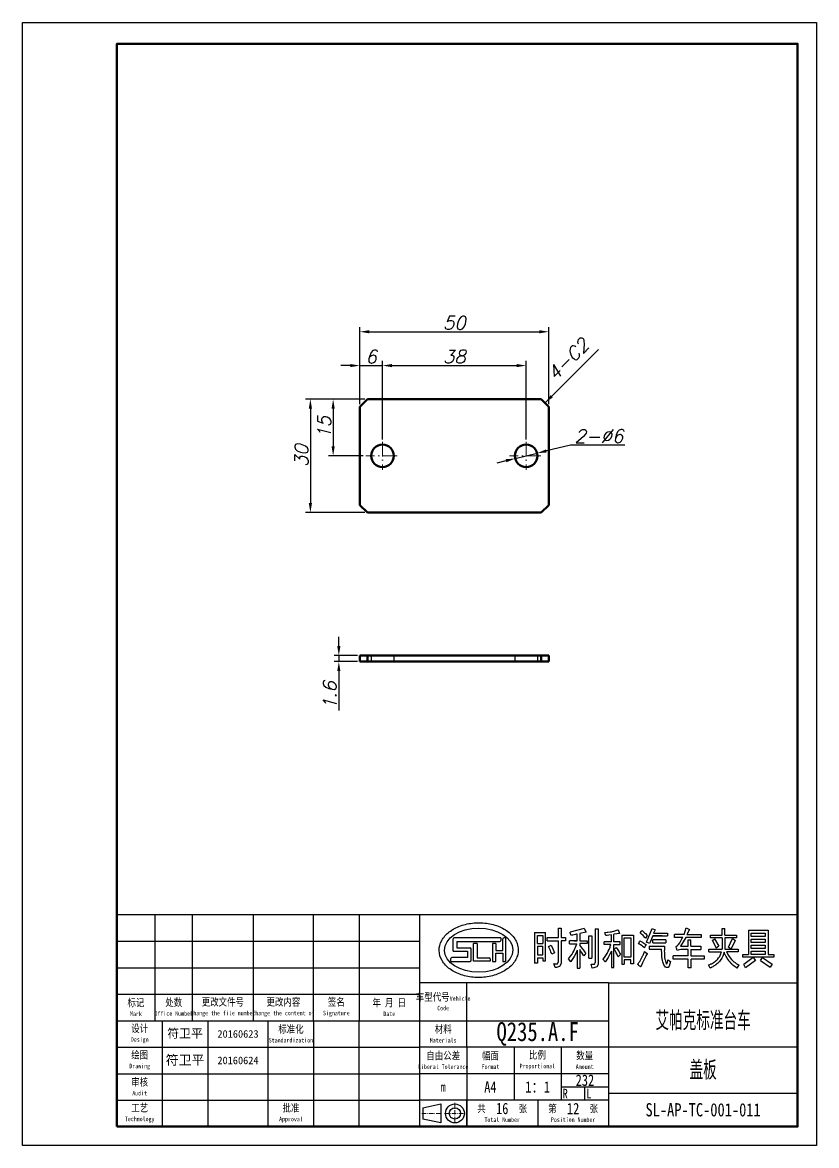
# Model space of a CAD drawing. Header units: inches. Extents: x -786 to 133009, y -39644 to 2522.
# Drawn here: x -785.5 to -575.5, y 46.6 to 343.6 of the extents above; entities that cross this region are included whole.
import ezdxf
from ezdxf.enums import TextEntityAlignment as Align

# ---------------------------------------------------------------- set-up
doc = ezdxf.new("R2010")
doc.units = ezdxf.units.IN
doc.header["$MEASUREMENT"] = 0
doc.linetypes.add('DASHDOT', pattern=[18.5, 12, -3, 0.5, -3])
doc.linetypes.add('DASHED2', pattern=[9.525, 6.35, -3.175])
doc.layers.add('Dim', color=3, linetype='Continuous')
for name, color, linetype, lineweight in [('图框_内框线', 5, 'Continuous', 50), ('标注线', 3, 'Continuous', 25), ('粗实线', 7, 'Continuous', 50), ('细实线', 4, 'Continuous', 25), ('细点划线', 1, 'DASHDOT', 20), ('虚线', 2, 'DASHED2', 25)]:
    doc.layers.add(name, color=color, linetype=linetype, lineweight=lineweight)
doc.styles.add('DIM_FONT', font='romans.shx', dxfattribs={"oblique": 15})
doc.styles.add('宋体', font='', dxfattribs={"width": 0.8, "height": 5})
doc.styles.add('工程字', font='gbenor.shx', dxfattribs={"height": 5, "bigfont": 'gbcbig.shx'})
doc.styles.add('楷体', font='KTGB2312.ttf', dxfattribs={"height": 5})
doc.styles.get('宋体').set_extended_font_data('SimSun')
doc.dimstyles.new('幅面 1：1$0', dxfattribs={"dimtxt": 3.5, "dimasz": 2.5, "dimexe": 1.25, "dimexo": 0.625, "dimtad": 1, "dimdsep": 46, "dimtxsty": 'DIM_FONT', "dimcen": 2.5, "dimclrd": 256, "dimclre": 256, "dimclrt": 256, "dimadec": 0, "dimazin": 0, "dimtm": 1e-09, "dimtfac": 0.5, "dimtmove": 0, "dimatfit": 3, "dimfxl": 0, "dimlwd": -1, "dimarcsym": 0})
doc.dimstyles.new('幅面 1：1$3', dxfattribs={"dimtxt": 3.5, "dimasz": 2.5, "dimexe": 1.25, "dimexo": 0.625, "dimtad": 1, "dimtih": 1, "dimtoh": 1, "dimdsep": 46, "dimtxsty": 'DIM_FONT', "dimcen": 2.5, "dimclrd": 256, "dimclre": 256, "dimclrt": 256, "dimazin": 2, "dimtfac": 0.5, "dimtmove": 0, "dimatfit": 3, "dimfxl": 0, "dimlwd": -1, "dimlwe": -1, "dimarcsym": 0})
doc.dimstyles.new('幅面 1：1$7', dxfattribs={"dimtxt": 3.5, "dimasz": 2.5, "dimexe": 1.25, "dimexo": 0.625, "dimtad": 1, "dimdsep": 46, "dimtxsty": 'DIM_FONT', "dimcen": 2.5, "dimclrd": 256, "dimclrt": 256, "dimadec": 0, "dimazin": 0, "dimtfac": 1, "dimtmove": 0, "dimatfit": 3, "dimfxl": 0, "dimlwd": -1, "dimarcsym": 0})

# ---------------------------------------------------------------- blocks, each defined once
blk = doc.blocks.new('标题栏')
at = {"layer": '标注线'}
for p, q in [((5851.87, 3356.48), (5851.87, 3328.48)), ((5861.87, 3328.48), (5861.87, 3356.48)), ((5877.87, 3356.48), (5877.87, 3328.48)), ((5893.87, 3328.48), (5893.87, 3356.48)), ((5905.87, 3356.48), (5905.87, 3328.48)), ((5921.87, 3356.48), (5921.87, 3300.48)), ((5943.4, 3350.44), (5931.07, 3350.44)), ((5943.4, 3350.44), (5943.4, 3349.7)), ((5944.73, 3350.44), (5944.22, 3350.44)), ((5944.73, 3344.48), (5944.73, 3350.44)), ((5952.28, 3351.8), (5955.2, 3351.8)), ((5952.28, 3351.8), (5952.28, 3343.67)), ((5953.04, 3351.03), (5954.47, 3351.03)), ((5953.04, 3348.92), (5953.04, 3351.03)), ((5954.47, 3351.03), (5954.47, 3348.92)), ((5955.2, 3344.29), (5955.2, 3351.8)), ((5955.59, 3349.64), (5955.59, 3350.5)), ((5955.59, 3350.5), (5958.61, 3350.5)), ((5958.61, 3350.5), (5958.61, 3352.97)), ((5958.61, 3352.97), (5959.37, 3352.97)), ((5959.37, 3352.97), (5959.37, 3350.45)), ((5959.37, 3350.45), (5960.48, 3350.45)), ((5960.48, 3350.45), (5960.48, 3349.64)), ((5965.44, 3352.88), (5961.7, 3351.89)), ((5961.7, 3351.89), (5961.7, 3351.89)), ((5961.75, 3351.76), (5961.7, 3351.89)), ((5961.99, 3351.03), (5961.75, 3351.76)), ((5962.17, 3351.07), (5961.99, 3351.03)), ((5962.39, 3351.12), (5962.17, 3351.07)), ((5962.76, 3351.21), (5962.39, 3351.12)), ((5963.13, 3351.3), (5962.76, 3351.21)), ((5963.4, 3351.36), (5963.13, 3351.3)), ((5963.47, 3351.38), (5963.4, 3351.36)), ((5963.54, 3351.39), (5963.47, 3351.38)), ((5963.54, 3349.64), (5963.54, 3351.39)), ((5965.91, 3351.93), (5964.26, 3351.58)), ((5964.26, 3351.58), (5964.26, 3349.64)), ((5965.44, 3352.88), (5965.91, 3351.93)), ((5966.66, 3345.06), (5966.66, 3350.95)), ((5966.66, 3350.95), (5967.46, 3350.95)), ((5967.46, 3350.95), (5967.46, 3345.06)), ((5968.32, 3352.79), (5969.11, 3352.79)), ((5968.32, 3352.79), (5968.32, 3343.87)), ((5969.11, 3352.79), (5969.11, 3343.38)), ((5970.91, 3351.8), (5971.06, 3351.82)), ((5970.91, 3351.79), (5970.91, 3351.8)), ((5970.99, 3351.47), (5970.91, 3351.79)), ((5971.12, 3350.99), (5970.99, 3351.47)), ((5971.06, 3351.82), (5971.47, 3351.86)), ((5971.5, 3351.04), (5971.12, 3350.99)), ((5971.47, 3351.86), (5971.67, 3351.88)), ((5971.91, 3351.1), (5971.5, 3351.04)), ((5971.67, 3351.88), (5972.32, 3351.98)), ((5972.6, 3351.22), (5971.91, 3351.1)), ((5972.32, 3351.98), (5972.62, 3352.02)), ((5972.6, 3349.33), (5972.6, 3351.22)), ((5972.62, 3352.02), (5973.52, 3352.23)), ((5974.08, 3351.5), (5973.25, 3351.35)), ((5973.25, 3349.37), (5973.25, 3351.35)), ((5973.52, 3352.23), (5974.29, 3352.52)), ((5974.72, 3351.57), (5974.08, 3351.5)), ((5974.29, 3352.52), (5974.39, 3352.56)), ((5974.39, 3352.56), (5974.72, 3351.57)), ((5975.33, 3351.13), (5978.46, 3351.13)), ((5975.33, 3351.13), (5975.33, 3343.44)), ((5976.01, 3350.36), (5977.74, 3350.36)), ((5976.01, 3345.33), (5976.01, 3350.36)), ((5977.74, 3350.36), (5977.74, 3345.33)), ((5978.46, 3351.13), (5978.46, 3343.53)), ((5980.22, 3351.71), (5980.61, 3352.19)), ((5980.23, 3351.7), (5980.22, 3351.71)), ((5980.27, 3351.66), (5980.23, 3351.7)), ((5980.58, 3351.39), (5980.27, 3351.66)), ((5980.98, 3351.02), (5980.58, 3351.39)), ((5980.61, 3352.19), (5980.72, 3352.34)), ((5980.72, 3352.34), (5981.38, 3351.76)), ((5981.42, 3350.51), (5980.98, 3351.02)), ((5981.38, 3351.76), (5981.61, 3351.51)), ((5981.59, 3350.32), (5981.42, 3350.51)), ((5982.09, 3350.99), (5981.59, 3350.32)), ((5981.61, 3351.51), (5982.05, 3351.04)), ((5981.91, 3349.24), (5983.38, 3352.88)), ((5982.05, 3351.04), (5982.09, 3350.99)), ((5983.56, 3350.9), (5982.84, 3349.25)), ((5983.38, 3352.88), (5984.18, 3352.53)), ((5986.06, 3350.9), (5983.56, 3350.9)), ((5983.56, 3350.9), (5987.48, 3350.9)), ((5984.18, 3352.52), (5983.78, 3351.62)), ((5983.78, 3351.62), (5987.48, 3351.62)), ((5987.48, 3351.62), (5987.48, 3350.9)), ((5989.32, 3350.45), (5989.32, 3351.31)), ((5991.83, 3351.31), (5989.32, 3351.31)), ((5989.37, 3350.45), (5989.32, 3350.45)), ((5989.42, 3350.46), (5989.37, 3350.45)), ((5989.56, 3350.46), (5989.42, 3350.46)), ((5989.62, 3350.47), (5989.56, 3350.46)), ((5989.67, 3350.47), (5989.62, 3350.47)), ((5989.72, 3350.47), (5989.67, 3350.47)), ((5989.89, 3350.47), (5989.72, 3350.47)), ((5990.1, 3350.48), (5989.89, 3350.47)), ((5990.48, 3350.49), (5990.1, 3350.48)), ((5990.88, 3350.49), (5990.48, 3350.49)), ((5991.15, 3350.49), (5990.88, 3350.49)), ((5992.26, 3350.49), (5990.9, 3348.16)), ((5991.31, 3350.49), (5991.15, 3350.49)), ((5991.28, 3350.13), (5991.47, 3350.49)), ((5991.47, 3350.49), (5991.31, 3350.49)), ((5991.83, 3351.31), (5992.41, 3353.06)), ((5996.36, 3350.49), (5992.26, 3350.49)), ((5992.41, 3353.06), (5993.24, 3352.61)), ((5992.64, 3351.41), (5992.59, 3351.31)), ((5992.59, 3351.31), (5996.36, 3351.31)), ((5992.74, 3351.63), (5992.64, 3351.41)), ((5993.24, 3352.61), (5992.74, 3351.63)), ((5996.36, 3351.31), (5996.36, 3350.49)), ((5998.84, 3351.13), (6001.9, 3351.13)), ((5998.84, 3350.4), (5998.84, 3351.13)), ((6001.9, 3350.4), (5998.84, 3350.4)), ((5999.31, 3349.69), (5999.92, 3350.18)), ((5999.81, 3351.13), (6000.01, 3351.13)), ((5999.92, 3350.18), (6001, 3348.16)), ((6001.9, 3352.83), (6002.58, 3352.83)), ((6001.9, 3351.13), (6001.9, 3352.83)), ((6001.9, 3351.13), (6001.9, 3351.61)), ((6001.9, 3350.4), (6001.9, 3347.44)), ((6002.58, 3351.13), (6002.58, 3352.83)), ((6002.58, 3351.13), (6005.68, 3351.13)), ((6005.68, 3350.41), (6002.58, 3350.41)), ((6002.58, 3350.41), (6002.58, 3347.44)), ((6003.59, 3347.93), (6004.63, 3350.23)), ((6004.63, 3350.23), (6005.43, 3349.73)), ((6005.68, 3351.13), (6005.68, 3350.41)), ((6008.84, 3352.39), (6014.03, 3352.39)), ((6008.84, 3352.39), (6008.84, 3346)), ((6009.6, 3351.62), (6013.26, 3351.62)), ((6009.6, 3350.77), (6009.6, 3351.62)), ((6013.26, 3350.77), (6009.6, 3350.77)), ((6013.26, 3351.62), (6013.26, 3350.77)), ((6014.03, 3352.39), (6014.03, 3346)), ((5841.87, 3349.48), (5921.87, 3349.48)), ((5930.77, 3346.91), (5930.77, 3350.14)), ((5931.75, 3349.4), (5943.1, 3349.4)), ((5931.75, 3349.4), (5931.75, 3347.74)), ((5931.75, 3347.74), (5935.24, 3347.74)), ((5935.54, 3344.48), (5935.54, 3347.44)), ((5936.16, 3344.19), (5936.16, 3348.9)), ((5937.14, 3348.9), (5936.16, 3348.9)), ((5937.14, 3348.9), (5937.14, 3345.14)), ((5941.18, 3348.89), (5941.18, 3344.18)), ((5942.08, 3348.89), (5941.18, 3348.89)), ((5942.08, 3348.89), (5942.08, 3347.07)), ((5943.92, 3347.07), (5943.92, 3350.14)), ((5953.04, 3348.92), (5954.47, 3348.92)), ((5953.04, 3348.16), (5954.47, 3348.16)), ((5953.04, 3348.16), (5953.04, 3345.91)), ((5954.47, 3345.91), (5954.47, 3348.16)), ((5955.59, 3349.64), (5958.61, 3349.64)), ((5956.02, 3348.07), (5956.71, 3348.47)), ((5956.51, 3347.07), (5956.02, 3348.07)), ((5956.71, 3348.47), (5957.16, 3347.52)), ((5957.16, 3347.52), (5957.61, 3346.45)), ((5958.61, 3344.11), (5958.61, 3349.64)), ((5960.48, 3349.64), (5959.33, 3349.64)), ((5959.33, 3349.64), (5959.33, 3343.66)), ((5963.54, 3349.64), (5961.52, 3349.64)), ((5961.52, 3348.83), (5961.52, 3349.64)), ((5961.52, 3348.83), (5963.45, 3348.83)), ((5962.64, 3346.85), (5963.06, 3347.77)), ((5962.73, 3349.64), (5963.54, 3349.64)), ((5963.06, 3347.77), (5963.16, 3347.97)), ((5963.16, 3347.97), (5963.45, 3348.83)), ((5964.26, 3349.64), (5966.2, 3349.64)), ((5966.2, 3348.88), (5964.26, 3348.88)), ((5964.26, 3348.88), (5964.26, 3348.34)), ((5964.26, 3348.34), (5964.42, 3348.14)), ((5964.47, 3346.98), (5964.26, 3347.3)), ((5964.26, 3347.3), (5964.26, 3347.3)), ((5964.26, 3347.3), (5964.26, 3342.36)), ((5964.42, 3348.14), (5964.81, 3347.69)), ((5964.81, 3347.69), (5965.22, 3347.15)), ((5966.2, 3349.64), (5966.2, 3348.88)), ((5970.66, 3348.61), (5970.66, 3349.33)), ((5972.6, 3349.33), (5970.66, 3349.33)), ((5972.45, 3348.61), (5970.66, 3348.61)), ((5971.8, 3346.86), (5972.01, 3347.34)), ((5972.01, 3347.34), (5972.27, 3347.93)), ((5972.27, 3347.93), (5972.33, 3348.18)), ((5972.33, 3348.18), (5972.45, 3348.61)), ((5974.93, 3349.37), (5973.25, 3349.37)), ((5973.28, 3342.59), (5973.28, 3348.61)), ((5973.28, 3348.61), (5974.94, 3348.61)), ((5973.35, 3347.35), (5973.89, 3347.89)), ((5973.35, 3347.35), (5973.35, 3347.35)), ((5973.37, 3347.33), (5973.35, 3347.35)), ((5973.4, 3347.28), (5973.37, 3347.33)), ((5973.44, 3347.22), (5973.4, 3347.28)), ((5973.53, 3347.08), (5973.44, 3347.22)), ((5973.89, 3347.89), (5974.32, 3347.26)), ((5974.32, 3347.26), (5974.67, 3346.68)), ((5974.94, 3348.61), (5974.94, 3349.37)), ((5979.79, 3348.88), (5979.81, 3348.93)), ((5979.86, 3348.84), (5979.79, 3348.88)), ((5979.81, 3348.93), (5979.89, 3349.09)), ((5979.91, 3348.81), (5979.86, 3348.84)), ((5979.89, 3349.09), (5979.93, 3349.19)), ((5980, 3348.76), (5979.91, 3348.81)), ((5979.93, 3349.19), (5980.04, 3349.42)), ((5980.1, 3348.7), (5980, 3348.76)), ((5980.04, 3349.42), (5980.11, 3349.56)), ((5980.19, 3348.65), (5980.1, 3348.7)), ((5980.11, 3349.56), (5980.15, 3349.64)), ((5980.15, 3349.64), (5980.82, 3349.25)), ((5980.26, 3348.61), (5980.19, 3348.65)), ((5980.35, 3348.56), (5980.26, 3348.61)), ((5980.39, 3348.53), (5980.35, 3348.56)), ((5980.45, 3348.49), (5980.39, 3348.53)), ((5980.57, 3348.43), (5980.45, 3348.49)), ((5980.6, 3348.41), (5980.57, 3348.43)), ((5980.61, 3348.4), (5980.6, 3348.41)), ((5980.84, 3348.21), (5980.61, 3348.4)), ((5980.82, 3349.25), (5980.92, 3349.19)), ((5981.04, 3348.05), (5980.84, 3348.21)), ((5980.92, 3349.19), (5981.16, 3349.03)), ((5981.09, 3348), (5981.04, 3348.05)), ((5981.13, 3347.97), (5981.09, 3348)), ((5981.17, 3347.94), (5981.13, 3347.97)), ((5981.16, 3349.03), (5981.5, 3348.8)), ((5981.2, 3347.91), (5981.17, 3347.94)), ((5981.23, 3347.88), (5981.2, 3347.91)), ((5981.25, 3347.87), (5981.23, 3347.88)), ((5981.27, 3347.85), (5981.25, 3347.87)), ((5981.3, 3347.83), (5981.27, 3347.85)), ((5981.32, 3347.81), (5981.3, 3347.83)), ((5981.33, 3347.8), (5981.32, 3347.81)), ((5981.4, 3347.92), (5981.33, 3347.8)), ((5981.44, 3348), (5981.4, 3347.92)), ((5981.77, 3348.61), (5981.44, 3348)), ((5981.5, 3348.8), (5981.67, 3348.68)), ((5981.67, 3348.68), (5981.77, 3348.61)), ((5981.97, 3349.21), (5981.91, 3349.24)), ((5982.05, 3349.17), (5981.97, 3349.21)), ((5982.5, 3348.96), (5982.05, 3349.17)), ((5982.67, 3348.88), (5982.5, 3348.96)), ((5982.59, 3348.16), (5982.59, 3347.39)), ((5982.59, 3348.16), (5986.66, 3348.16)), ((5982.59, 3347.39), (5985.9, 3347.39)), ((5982.84, 3349.25), (5982.67, 3348.88)), ((5983.53, 3349.1), (5983.53, 3349.91)), ((5987.05, 3349.91), (5983.53, 3349.91)), ((5983.53, 3349.1), (5987.05, 3349.1)), ((5985.9, 3347.29), (5985.9, 3347.39)), ((5985.9, 3347.1), (5985.9, 3347.29)), ((5986.63, 3347.35), (5986.61, 3346.89)), ((5986.66, 3348.16), (5986.63, 3347.35)), ((5987.05, 3349.91), (5987.05, 3349.1)), ((5989.71, 3348.11), (5989.76, 3348.15)), ((5989.73, 3348.06), (5989.71, 3348.11)), ((5989.75, 3348), (5989.73, 3348.06)), ((5989.86, 3347.64), (5989.75, 3348)), ((5989.76, 3348.15), (5989.79, 3348.18)), ((5989.79, 3348.18), (5990.06, 3348.41)), ((5990.03, 3347.08), (5989.86, 3347.64)), ((5990.06, 3348.41), (5990.34, 3348.64)), ((5991.01, 3347.29), (5990.3, 3347.16)), ((5990.34, 3348.64), (5990.68, 3349.1)), ((5990.68, 3349.1), (5991.18, 3349.93)), ((5990.9, 3348.16), (5992.91, 3348.16)), ((5991.11, 3347.31), (5991.01, 3347.29)), ((5991.16, 3347.31), (5991.11, 3347.31)), ((5991.52, 3347.32), (5991.16, 3347.31)), ((5991.18, 3349.93), (5991.28, 3350.13)), ((5992.06, 3347.35), (5991.52, 3347.32)), ((5992.91, 3347.35), (5992.06, 3347.35)), ((5992.91, 3349.91), (5993.63, 3349.91)), ((5992.91, 3348.16), (5992.91, 3349.91)), ((5992.91, 3345.64), (5992.91, 3347.35)), ((5993.63, 3348.16), (5993.63, 3349.91)), ((5993.63, 3348.16), (5996.26, 3348.16)), ((5993.63, 3347.35), (5993.63, 3345.64)), ((5993.63, 3347.35), (5996.26, 3347.35)), ((5996.26, 3348.16), (5996.26, 3347.35)), ((5998.41, 3347.44), (6001.9, 3347.44)), ((5998.41, 3346.67), (5998.41, 3347.44)), ((5999.33, 3349.65), (5999.31, 3349.69)), ((5999.31, 3349.69), (6000.28, 3347.66)), ((6001, 3348.16), (6000.28, 3347.66)), ((6002.58, 3347.44), (6004.16, 3347.44)), ((6004.16, 3347.44), (6003.59, 3347.93)), ((6004.27, 3347.51), (6004.24, 3347.44)), ((6004.24, 3347.44), (6006.14, 3347.44)), ((6004.25, 3347.48), (6005.43, 3349.73)), ((6006.14, 3347.44), (6006.14, 3346.68)), ((6009.59, 3350.04), (6013.26, 3350.04)), ((6009.59, 3349.19), (6009.59, 3350.04)), ((6013.26, 3349.19), (6009.59, 3349.19)), ((6009.59, 3348.47), (6013.26, 3348.47)), ((6009.59, 3347.58), (6009.59, 3348.47)), ((6013.26, 3347.58), (6009.59, 3347.58)), ((6013.26, 3350.04), (6013.26, 3349.19)), ((6013.26, 3348.47), (6013.26, 3347.58)), ((5930.12, 3344.18), (5930.12, 3344.92)), ((5934.56, 3345.22), (5930.42, 3345.22)), ((5930.77, 3346.91), (5934.56, 3346.91)), ((5934.56, 3346.91), (5934.56, 3345.22)), ((5937.14, 3345.14), (5940.27, 3345.14)), ((5940.57, 3344.84), (5940.57, 3344.19)), ((5942.08, 3347.07), (5943.92, 3347.07)), ((5942.08, 3344.18), (5942.08, 3346.36)), ((5942.08, 3346.36), (5943.92, 3346.36)), ((5943.92, 3346.36), (5943.92, 3344.18)), ((5953.04, 3345.91), (5954.47, 3345.91)), ((5953.04, 3345.15), (5954.48, 3345.15)), ((5953.04, 3345.15), (5953.04, 3343.67)), ((5954.48, 3345.15), (5954.48, 3344.29)), ((5954.48, 3344.29), (5955.2, 3344.29)), ((5956.63, 3346.69), (5956.51, 3347.07)), ((5956.85, 3346.05), (5956.63, 3346.69)), ((5957.61, 3346.45), (5956.85, 3346.05)), ((5961.24, 3344.83), (5961.84, 3345.54)), ((5961.24, 3344.83), (5961.24, 3344.83)), ((5961.85, 3344.07), (5961.24, 3344.83)), ((5961.84, 3345.54), (5962.2, 3346.1)), ((5962.41, 3344.94), (5961.9, 3344.15)), ((5962.2, 3346.1), (5962.43, 3346.45)), ((5962.75, 3345.5), (5962.41, 3344.94)), ((5962.43, 3346.45), (5962.64, 3346.85)), ((5963.09, 3346.12), (5962.75, 3345.5)), ((5963.54, 3347.11), (5963.09, 3346.12)), ((5963.54, 3347.11), (5963.54, 3342.36)), ((5964.75, 3346.58), (5964.47, 3346.98)), ((5965.3, 3345.64), (5964.75, 3346.58)), ((5965.22, 3347.15), (5965.41, 3346.9)), ((5965.84, 3346.32), (5965.3, 3345.64)), ((5965.41, 3346.9), (5965.6, 3346.64)), ((5965.6, 3346.64), (5965.84, 3346.32)), ((5966.66, 3345.06), (5967.46, 3345.06)), ((5970.4, 3344.65), (5970.46, 3344.73)), ((5970.66, 3344.38), (5970.4, 3344.65)), ((5970.46, 3344.73), (5970.78, 3345.16)), ((5970.91, 3344.1), (5970.66, 3344.38)), ((5970.78, 3345.16), (5971.01, 3345.46)), ((5971.01, 3345.46), (5971.5, 3346.26)), ((5971.73, 3345.19), (5971.05, 3344.13)), ((5971.5, 3346.26), (5971.8, 3346.86)), ((5972.2, 3346.06), (5971.73, 3345.19)), ((5972.6, 3346.9), (5972.2, 3346.06)), ((5972.6, 3346.9), (5972.6, 3342.59)), ((5973.68, 3346.86), (5973.53, 3347.08)), ((5973.89, 3346.47), (5973.68, 3346.86)), ((5974.08, 3346.13), (5973.89, 3346.47)), ((5974.36, 3345.53), (5974.08, 3346.13)), ((5974.43, 3345.37), (5974.36, 3345.53)), ((5974.49, 3345.44), (5974.43, 3345.37)), ((5974.5, 3345.45), (5974.49, 3345.44)), ((5975.04, 3345.96), (5974.5, 3345.45)), ((5974.67, 3346.68), (5974.88, 3346.29)), ((5974.88, 3346.29), (5975.01, 3346.01)), ((5975.01, 3346.01), (5975.04, 3345.96)), ((5977.74, 3345.33), (5976.01, 3345.33)), ((5977.74, 3344.61), (5976.01, 3344.61)), ((5976.01, 3344.61), (5976.01, 3343.44)), ((5977.74, 3343.53), (5977.74, 3344.61)), ((5980.1, 3344.15), (5980.4, 3344.65)), ((5980.4, 3344.65), (5980.53, 3344.86)), ((5980.53, 3344.86), (5980.96, 3345.71)), ((5981.29, 3344.63), (5980.88, 3343.76)), ((5980.96, 3345.71), (5981.01, 3345.81)), ((5981.01, 3345.81), (5981.29, 3346.5)), ((5981.29, 3346.5), (5981.37, 3346.71)), ((5981.57, 3345.24), (5981.29, 3344.63)), ((5981.37, 3346.71), (5981.39, 3346.78)), ((5981.39, 3346.78), (5981.4, 3346.81)), ((5981.4, 3346.81), (5981.41, 3346.81)), ((5981.41, 3346.81), (5981.75, 3346.52)), ((5981.64, 3345.38), (5981.57, 3345.24)), ((5981.71, 3345.53), (5981.64, 3345.38)), ((5981.76, 3345.63), (5981.71, 3345.53)), ((5981.75, 3346.52), (5982.09, 3346.23)), ((5982.05, 3346.16), (5981.76, 3345.63)), ((5982.09, 3346.23), (5982.05, 3346.16)), ((5985.92, 3346.31), (5985.9, 3347.1)), ((5985.93, 3345.86), (5985.92, 3346.31)), ((5985.96, 3345.46), (5985.93, 3345.86)), ((5986.02, 3344.86), (5985.96, 3345.46)), ((5986.12, 3344.39), (5986.02, 3344.86)), ((5986.19, 3344.07), (5986.12, 3344.39)), ((5986.61, 3346.89), (5986.63, 3346.49)), ((5986.63, 3346.49), (5986.65, 3345.8)), ((5986.65, 3345.8), (5986.7, 3345.21)), ((5986.7, 3345.21), (5986.78, 3344.74)), ((5986.78, 3344.74), (5986.8, 3344.57)), ((5986.8, 3344.57), (5986.9, 3344.25)), ((5986.9, 3344.25), (5987.11, 3343.53)), ((5987.47, 3343.85), (5987.55, 3344.61)), ((5987.55, 3344.61), (5988.27, 3344.11)), ((5988.92, 3344.79), (5988.92, 3345.64)), ((5992.91, 3345.64), (5988.92, 3345.64)), ((5992.88, 3344.79), (5988.92, 3344.79)), ((5990.3, 3347.16), (5990.03, 3347.08)), ((5992.88, 3342.53), (5992.88, 3344.79)), ((5993.63, 3345.64), (5997.15, 3345.64)), ((5997.15, 3344.74), (5993.67, 3344.74)), ((5993.67, 3342.5), (5993.67, 3344.74)), ((5997.15, 3345.64), (5997.15, 3344.74)), ((5998.41, 3346.67), (6001.72, 3346.67)), ((5999.85, 3344.04), (6000.14, 3344.24)), ((6000.14, 3344.24), (6000.3, 3344.36)), ((6000.3, 3344.36), (6000.31, 3344.37)), ((6000.31, 3344.37), (6000.46, 3344.52)), ((6000.46, 3344.52), (6000.63, 3344.69)), ((6000.63, 3344.69), (6000.65, 3344.7)), ((6000.65, 3344.7), (6000.95, 3345.1)), ((6000.95, 3345.1), (6001.27, 3345.5)), ((6001.38, 3344.4), (6001.21, 3344.18)), ((6001.27, 3345.5), (6001.29, 3345.52)), ((6001.29, 3345.52), (6001.39, 3345.73)), ((6001.83, 3345.01), (6001.38, 3344.4)), ((6001.39, 3345.73), (6001.48, 3345.99)), ((6001.48, 3345.99), (6001.72, 3346.67)), ((6002.09, 3345.53), (6001.83, 3345.01)), ((6002.1, 3345.55), (6002.09, 3345.53)), ((6002.4, 3346.63), (6002.1, 3345.55)), ((6002.65, 3346.02), (6002.4, 3346.63)), ((6002.67, 3345.98), (6002.65, 3346.02)), ((6002.69, 3345.94), (6002.67, 3345.98)), ((6002.76, 3345.82), (6002.69, 3345.94)), ((6002.94, 3345.51), (6002.76, 3345.82)), ((6003.1, 3345.24), (6002.94, 3345.51)), ((6006.14, 3346.68), (6003.02, 3346.67)), ((6003.02, 3346.67), (6003.58, 3345.72)), ((6003.24, 3344.99), (6003.1, 3345.24)), ((6003.42, 3344.73), (6003.24, 3344.99)), ((6003.66, 3344.39), (6003.42, 3344.73)), ((6003.58, 3345.72), (6003.73, 3345.48)), ((6003.75, 3344.26), (6003.66, 3344.39)), ((6003.73, 3345.48), (6004.38, 3344.65)), ((6003.81, 3344.18), (6003.75, 3344.26)), ((6004.38, 3344.65), (6004.79, 3344.26)), ((6004.79, 3344.26), (6005, 3344.07)), ((6007.4, 3345.33), (6007.4, 3346)), ((6007.4, 3346), (6008.84, 3346)), ((6015.53, 3345.33), (6007.4, 3345.33)), ((6010.13, 3345.19), (6007.62, 3343.31)), ((6010.75, 3344.38), (6008.12, 3342.49)), ((6009.6, 3346.9), (6013.26, 3346.9)), ((6009.6, 3346), (6009.6, 3346.9)), ((6013.26, 3346), (6009.6, 3346)), ((6010.13, 3345.19), (6010.75, 3344.38)), ((6012.04, 3344.43), (6012.54, 3345.19)), ((6012.04, 3344.43), (6014.6, 3342.67)), ((6012.54, 3345.19), (6015.14, 3343.44)), ((6013.26, 3346.9), (6013.26, 3346)), ((6014.03, 3346), (6015.53, 3346)), ((6015.53, 3346), (6015.53, 3345.33)), ((5841.87, 3342.48), (5921.87, 3342.48)), ((5930.12, 3344.18), (5935.24, 3344.18)), ((5940.57, 3344.19), (5936.16, 3344.19)), ((5941.18, 3344.18), (5942.08, 3344.18)), ((5943.92, 3344.18), (5944.43, 3344.18)), ((5953.04, 3343.67), (5952.28, 3343.67)), ((5957.39, 3343.58), (5957.47, 3343.57)), ((5957.78, 3342.54), (5957.39, 3343.58)), ((5957.47, 3343.57), (5957.6, 3343.56)), ((5957.6, 3343.56), (5958.02, 3343.54)), ((5958.06, 3342.58), (5957.78, 3342.54)), ((5958.02, 3343.54), (5958.31, 3343.52)), ((5958.9, 3342.81), (5958.06, 3342.58)), ((5958.31, 3343.52), (5958.36, 3343.53)), ((5958.36, 3343.53), (5958.61, 3344.11)), ((5958.93, 3342.83), (5958.9, 3342.81)), ((5959.33, 3343.66), (5958.93, 3342.83)), ((5961.9, 3344.15), (5961.85, 3344.07)), ((5963.54, 3342.36), (5964.26, 3342.36)), ((5967.28, 3343.42), (5967.28, 3343.44)), ((5967.28, 3343.44), (5967.28, 3343.44)), ((5967.28, 3343.44), (5967.29, 3343.44)), ((5967.53, 3342.36), (5967.28, 3343.42)), ((5967.29, 3343.44), (5967.31, 3343.44)), ((5967.31, 3343.44), (5967.39, 3343.44)), ((5967.39, 3343.44), (5967.67, 3343.45)), ((5967.96, 3342.46), (5967.53, 3342.36)), ((5967.67, 3343.45), (5968.09, 3343.47)), ((5968.01, 3342.47), (5967.96, 3342.46)), ((5968.75, 3342.72), (5968.01, 3342.47)), ((5968.09, 3343.47), (5968.18, 3343.47)), ((5968.18, 3343.47), (5968.21, 3343.49)), ((5968.21, 3343.49), (5968.32, 3343.87)), ((5969.11, 3343.38), (5968.75, 3342.72)), ((5970.98, 3344.02), (5970.91, 3344.1)), ((5971.05, 3344.13), (5970.98, 3344.02)), ((5972.6, 3342.59), (5973.28, 3342.59)), ((5975.33, 3343.44), (5976.01, 3343.44)), ((5978.46, 3343.53), (5977.74, 3343.53)), ((5979.54, 3343.4), (5979.56, 3343.42)), ((5979.6, 3343.36), (5979.54, 3343.4)), ((5979.56, 3343.42), (5979.65, 3343.54)), ((5979.67, 3343.32), (5979.6, 3343.36)), ((5979.65, 3343.54), (5979.88, 3343.85)), ((5979.74, 3343.26), (5979.67, 3343.32)), ((5979.82, 3343.19), (5979.74, 3343.26)), ((5979.99, 3343.04), (5979.82, 3343.19)), ((5979.88, 3343.85), (5980.05, 3344.06)), ((5980.13, 3342.92), (5979.99, 3343.04)), ((5980.05, 3344.06), (5980.1, 3344.15)), ((5980.25, 3342.82), (5980.13, 3342.92)), ((5980.27, 3342.8), (5980.25, 3342.82)), ((5980.28, 3342.79), (5980.27, 3342.8)), ((5980.29, 3342.79), (5980.28, 3342.79)), ((5980.29, 3342.78), (5980.29, 3342.79)), ((5980.3, 3342.78), (5980.29, 3342.78)), ((5980.29, 3342.78), (5980.29, 3342.78)), ((5980.29, 3342.78), (5980.29, 3342.78)), ((5980.29, 3342.78), (5980.29, 3342.78)), ((5980.29, 3342.78), (5980.29, 3342.78)), ((5980.29, 3342.78), (5980.29, 3342.78)), ((5980.29, 3342.78), (5980.29, 3342.78)), ((5980.3, 3342.78), (5980.3, 3342.78)), ((5980.3, 3342.78), (5980.3, 3342.78)), ((5980.3, 3342.78), (5980.3, 3342.78)), ((5980.3, 3342.78), (5980.3, 3342.78)), ((5980.3, 3342.77), (5980.3, 3342.78)), ((5980.3, 3342.77), (5980.3, 3342.77)), ((5980.3, 3342.77), (5980.3, 3342.77)), ((5980.3, 3342.77), (5980.3, 3342.77)), ((5980.3, 3342.77), (5980.3, 3342.77)), ((5980.31, 3342.77), (5980.3, 3342.77)), ((5980.31, 3342.77), (5980.31, 3342.77)), ((5980.31, 3342.77), (5980.31, 3342.77)), ((5980.31, 3342.77), (5980.31, 3342.77)), ((5980.32, 3342.76), (5980.31, 3342.77)), ((5980.33, 3342.75), (5980.32, 3342.76)), ((5980.33, 3342.75), (5980.33, 3342.75)), ((5980.34, 3342.74), (5980.33, 3342.75)), ((5980.34, 3342.74), (5980.34, 3342.74)), ((5980.35, 3342.73), (5980.34, 3342.74)), ((5980.36, 3342.72), (5980.35, 3342.73)), ((5980.37, 3342.73), (5980.36, 3342.72)), ((5980.36, 3342.72), (5980.36, 3342.72)), ((5980.69, 3343.39), (5980.37, 3342.73)), ((5980.88, 3343.76), (5980.69, 3343.39)), ((5986.47, 3343.3), (5986.19, 3344.07)), ((5986.73, 3342.93), (5986.47, 3343.3)), ((5986.9, 3342.69), (5986.73, 3342.93)), ((5986.94, 3342.63), (5986.9, 3342.69)), ((5987.18, 3342.6), (5986.94, 3342.63)), ((5987.11, 3343.53), (5987.2, 3343.44)), ((5987.44, 3342.57), (5987.18, 3342.6)), ((5987.2, 3343.44), (5987.47, 3343.85)), ((5987.54, 3342.56), (5987.44, 3342.57)), ((5987.66, 3342.54), (5987.54, 3342.56)), ((5987.91, 3342.9), (5987.66, 3342.54)), ((5988.27, 3344.11), (5987.91, 3342.9)), ((5992.88, 3342.52), (5992.88, 3342.54)), ((5992.88, 3342.5), (5992.88, 3342.52)), ((5993.67, 3342.5), (5992.88, 3342.5)), ((5998.3, 3343.22), (5998.31, 3343.22)), ((5998.7, 3342.36), (5998.3, 3343.22)), ((5998.31, 3343.22), (5998.35, 3343.23)), ((5998.35, 3343.23), (5998.44, 3343.27)), ((5998.44, 3343.27), (5998.61, 3343.34)), ((5998.61, 3343.34), (5998.82, 3343.43)), ((5998.85, 3342.44), (5998.7, 3342.36)), ((5998.82, 3343.43), (5998.95, 3343.49)), ((5998.94, 3342.49), (5998.85, 3342.44)), ((5999, 3342.52), (5998.94, 3342.49)), ((5998.95, 3343.49), (5999.14, 3343.57)), ((5999.1, 3342.57), (5999, 3342.52)), ((5999.19, 3342.62), (5999.1, 3342.57)), ((5999.14, 3343.57), (5999.15, 3343.57)), ((5999.15, 3343.57), (5999.23, 3343.62)), ((5999.4, 3342.75), (5999.19, 3342.62)), ((5999.23, 3343.62), (5999.52, 3343.8)), ((5999.62, 3342.88), (5999.4, 3342.75)), ((5999.52, 3343.8), (5999.61, 3343.86)), ((5999.61, 3343.86), (5999.85, 3344.04)), ((5999.83, 3343), (5999.62, 3342.88)), ((5999.93, 3343.06), (5999.83, 3343)), ((5999.95, 3343.08), (5999.93, 3343.06)), ((5999.96, 3343.08), (5999.95, 3343.08)), ((5999.98, 3343.1), (5999.96, 3343.08)), ((6000.07, 3343.16), (5999.98, 3343.1)), ((6000.16, 3343.22), (6000.07, 3343.16)), ((6000.25, 3343.3), (6000.16, 3343.22)), ((6000.41, 3343.43), (6000.25, 3343.3)), ((6000.65, 3343.65), (6000.41, 3343.43)), ((6000.85, 3343.82), (6000.65, 3343.65)), ((6000.93, 3343.89), (6000.85, 3343.82)), ((6000.96, 3343.92), (6000.93, 3343.89)), ((6001.09, 3344.06), (6000.96, 3343.92)), ((6001.17, 3344.14), (6001.09, 3344.06)), ((6001.21, 3344.18), (6001.17, 3344.14)), ((6003.88, 3344.1), (6003.81, 3344.18)), ((6004.11, 3343.85), (6003.88, 3344.1)), ((6004.19, 3343.77), (6004.11, 3343.85)), ((6004.24, 3343.71), (6004.19, 3343.77)), ((6004.32, 3343.63), (6004.24, 3343.71)), ((6004.37, 3343.57), (6004.32, 3343.63)), ((6004.42, 3343.52), (6004.37, 3343.57)), ((6004.43, 3343.5), (6004.42, 3343.52)), ((6004.46, 3343.47), (6004.43, 3343.5)), ((6004.5, 3343.43), (6004.46, 3343.47)), ((6004.53, 3343.41), (6004.5, 3343.43)), ((6004.59, 3343.35), (6004.53, 3343.41)), ((6004.65, 3343.29), (6004.59, 3343.35)), ((6004.75, 3343.19), (6004.65, 3343.29)), ((6004.96, 3343), (6004.75, 3343.19)), ((6005, 3342.96), (6004.96, 3343)), ((6005, 3344.07), (6005.32, 3343.84)), ((6005.04, 3342.92), (6005, 3342.96)), ((6005.58, 3342.53), (6005.04, 3342.92)), ((6005.32, 3343.84), (6005.5, 3343.71)), ((6005.5, 3343.71), (6005.7, 3343.57)), ((6005.75, 3342.4), (6005.58, 3342.53)), ((6005.7, 3343.57), (6005.85, 3343.46)), ((6006.29, 3343.26), (6005.75, 3342.4)), ((6005.85, 3343.46), (6005.97, 3343.41)), ((6005.97, 3343.41), (6006.29, 3343.26)), ((6008.12, 3342.49), (6007.62, 3343.31)), ((6015.14, 3343.44), (6014.6, 3342.67)), ((5971.87, 3338.48), (5921.87, 3338.48)), ((5934.37, 3321.48), (5934.37, 3338.48)), ((5971.87, 3338.48), (6021.87, 3338.48)), ((5971.87, 3338.48), (5971.87, 3300.48)), ((5841.87, 3335.48), (5921.87, 3335.48)), ((5841.87, 3328.48), (5971.87, 3328.48)), ((5853.87, 3300.48), (5853.87, 3328.48)), ((5865.87, 3328.48), (5865.87, 3300.48)), ((5881.87, 3300.48), (5881.87, 3328.48)), ((5893.87, 3328.48), (5893.87, 3300.48)), ((5905.87, 3300.48), (5905.87, 3328.48)), ((5841.87, 3321.48), (5921.87, 3321.48)), ((6021.87, 3321.48), (5921.87, 3321.48)), ((5934.37, 3321.48), (5934.37, 3300.48)), ((5946.87, 3321.48), (5946.87, 3307.48)), ((5959.37, 3321.48), (5959.37, 3307.48)), ((5841.87, 3314.48), (5921.87, 3314.48)), ((5971.87, 3314.48), (5921.87, 3314.48)), ((5959.37, 3310.98), (5971.87, 3310.98)), ((5965.62, 3307.48), (5965.62, 3310.98)), ((5971.87, 3309.33), (6021.87, 3309.33)), ((5841.87, 3307.48), (5921.87, 3307.48)), ((5971.87, 3307.48), (5921.87, 3307.48)), ((5953.12, 3307.48), (5953.12, 3300.48))]:
    blk.add_line(p, q, dxfattribs=at)
blk.add_lwpolyline([(6021.87, 3356.48), (5841.87, 3356.48), (5841.87, 3300.48), (6021.87, 3300.48), (6021.87, 3356.48)], dxfattribs=at)
for centre, start, end in [((5931.07, 3350.14), 90, 180), ((5944.22, 3350.14), 90, 180), ((5935.24, 3347.44), 0, 90), ((5943.1, 3349.7), 270, 0), ((5930.42, 3344.92), 90, 180), ((5935.24, 3344.48), 270, 360), ((5940.27, 3344.84), 0, 90), ((5944.43, 3344.48), 270, 0)]:
    blk.add_arc(centre, 0.3, start, end, dxfattribs=at)
blk.add_ellipse((5937.52, 3347.15), major_axis=(9.03, 0.06), ratio=0.647361, dxfattribs=at)
blk.add_open_spline([(5947.98, 3347.23), (5947.97, 3347.78), (5947.88, 3348.33), (5947.4, 3349.74), (5946.86, 3350.57), (5945.41, 3352.02), (5944.5, 3352.64), (5942.43, 3353.62), (5941.26, 3353.98), (5938.82, 3354.39), (5937.55, 3354.44), (5935.06, 3354.23), (5933.84, 3353.97), (5931.6, 3353.16), (5930.59, 3352.62), (5928.89, 3351.31), (5928.21, 3350.54), (5927.29, 3348.86), (5927.05, 3347.95), (5927.08, 3346.13), (5927.34, 3345.22), (5928.31, 3343.56), (5929.02, 3342.81), (5930.75, 3341.53), (5931.78, 3341.01), (5934.04, 3340.26), (5935.27, 3340.03), (5937.77, 3339.87), (5939.04, 3339.95), (5941.46, 3340.41), (5942.62, 3340.79), (5944.66, 3341.81), (5945.56, 3342.46), (5946.96, 3343.94), (5947.47, 3344.78), (5947.9, 3346.18), (5947.98, 3346.7), (5947.98, 3347.23)], degree=3, knots=[0, 0, 0, 0, 0.221228, 0.221228, 0.586958, 0.586958, 0.952689, 0.952689, 1.318419, 1.318419, 1.68415, 1.68415, 2.04988, 2.04988, 2.415611, 2.415611, 2.781341, 2.781341, 3.147071, 3.147071, 3.512802, 3.512802, 3.878532, 3.878532, 4.244263, 4.244263, 4.609993, 4.609993, 4.975724, 4.975724, 5.341454, 5.341454, 5.707184, 5.707184, 6.072915, 6.072915, 6.283185, 6.283185, 6.283185, 6.283185], dxfattribs=at)
at = {"layer": '标注线', "style": '宋体'}
for s, insert, char_height, width, attachment_point in [('车型代号{\\H0.6x;Vehicle Code}', (5928.12, 3333.48), 2, 12.5, 5), ('标记\\P{\\H0.6x;Mark}', (5846.87, 3331.98), 2, 10, 5), ('处数\\P{\\H0.6x;Office Number}', (5856.87, 3332.06), 2, 10, 5), ('更改文件号\\P{\\H0.6x;Change the file number}', (5869.87, 3331.98), 2, 16, 5), ('更改内容\\P{\\H0.6x;Change the content of}', (5885.87, 3331.98), 2, 16, 5), ('签名\\P{\\H0.6x;Signature}', (5899.87, 3331.98), 2, 12, 5), ('年 月 日\\P{\\H0.6x;Date}', (5913.87, 3331.98), 2, 16, 5), ('设计\\P{\\H0.6x;Design}', (5847.87, 3324.98), 2, 12, 5), ('标准化\\P{\\H0.6x;Standardization}', (5887.87, 3324.98), 2, 12, 5), ('材料\\P{\\H0.6x;Materials}', (5928.12, 3324.98), 2, 12.5, 5), ('绘图\\P{\\H0.6x;Drawing}', (5847.87, 3317.98), 2, 12, 5), ('自由公差\\P{\\H0.6x;Liberal Tolerance}', (5928.12, 3317.98), 2, 12.5, 5), ('幅面\\P{\\H0.6x;Format}', (5940.64, 3317.98), 2, 12.5404, 5), ('比例\\P{\\H0.6x;Proportional}', (5953.04, 3317.98), 2, 12.3452, 5), ('数量\\P{\\H0.6x;Amount}', (5965.54, 3317.98), 2, 12.3452, 5), ('审核\\P{\\H0.6x;Audit}', (5847.87, 3310.98), 2, 12, 5), ('m', (5928.12, 3310.98), 2.5, 12.5, 5), ('R', (5959.71, 3309.23), 2.5, 5.8727, 4), ('L', (5965.96, 3309.23), 2.5, 5.8727, 4), ('工艺\\P{\\H0.6x;Technology}', (5847.87, 3303.98), 2, 12, 5), ('批准\\P{\\H0.6x;Approval}', (5887.87, 3303.98), 2, 12, 5), ('共        张\\P{\\H0.6x;Total Number}', (5943.74, 3303.98), 2, 18.75, 5), ('第        张\\P{\\H0.6x;Position Number}', (5962.49, 3303.98), 2, 18.75, 5)]:
    blk.add_mtext(s, dxfattribs=dict(at, insert=insert, char_height=char_height, width=width, attachment_point=attachment_point))
blk = doc.blocks.new('一角法')
at = {"layer": '标注线', "ltscale": 43.147169}
for p, q in [((20.06, 46.92), (7.56, 46.92)), ((7.56, 46.92), (7.56, 39.92)), ((20.06, 39.92), (20.06, 46.92)), ((7.56, 39.92), (20.06, 39.92))]:
    blk.add_line(p, q, dxfattribs=at)
at = {"layer": '细实线', "ltscale": 43.147169}
for p, q in [((8.44, 44.92), (13.18, 45.92)), ((8.44, 44.92), (8.44, 41.92)), ((13.18, 45.92), (13.18, 40.92)), ((13.19, 40.92), (8.44, 41.92))]:
    blk.add_line(p, q, dxfattribs=at)
for radius in [2.5, 1.5]:
    blk.add_circle((16.93, 43.42), radius, dxfattribs=at)
at = {"layer": '细点划线', "ltscale": 0.1}
for p, q in [((16.93, 46.2), (16.93, 40.68)), ((8.13, 43.42), (13.43, 43.42)), ((14.17, 43.42), (19.69, 43.42))]:
    blk.add_line(p, q, dxfattribs=at)
blk = doc.blocks.new('*D2')
at = {"layer": 'Defpoints', "color": 0, "transparency": 16777216}
for p in [(-690.31, 252.86), (-696.31, 241.99), (-690.31, 232.71)]:
    blk.add_point(p, dxfattribs=at)
at = {"layer": 'Dim', "transparency": 16777216}
for p, q in [((-698.81, 252.86), (-701.31, 252.86)), ((-696.31, 252.86), (-690.31, 252.86)), ((-687.81, 252.86), (-685.31, 252.86))]:
    blk.add_line(p, q, dxfattribs=at)
at = {"layer": 'Dim', "lineweight": -2, "transparency": 16777216}
for p, q in [((-696.31, 242.62), (-696.31, 254.11)), ((-690.31, 233.33), (-690.31, 254.11))]:
    blk.add_line(p, q, dxfattribs=at)
at = {"layer": 'Dim', "transparency": 16777216}
for points in [[(-698.81, 253.28), (-698.81, 252.44), (-696.31, 252.86)], [(-687.81, 253.28), (-687.81, 252.44), (-690.31, 252.86)]]:
    blk.add_solid(points, dxfattribs=at)
at = {"layer": 'Dim', "transparency": 16777216, "insert": (-693.31, 255.23), "char_height": 3.5, "attachment_point": 5, "style": 'DIM_FONT'}
blk.add_mtext('6', dxfattribs=at)
blk = doc.blocks.new('*D3')
at = {"layer": 'Defpoints', "color": 0, "transparency": 16777216}
for p in [(-652.31, 252.86), (-690.31, 232.71), (-652.31, 232.71)]:
    blk.add_point(p, dxfattribs=at)
at = {"layer": 'Dim', "lineweight": -2, "transparency": 16777216}
for p, q in [((-690.31, 233.33), (-690.31, 254.11)), ((-652.31, 233.33), (-652.31, 254.11))]:
    blk.add_line(p, q, dxfattribs=at)
at = {"layer": 'Dim', "transparency": 16777216}
blk.add_line((-687.81, 252.86), (-654.81, 252.86), dxfattribs=at)
for points in [[(-687.81, 253.28), (-687.81, 252.44), (-690.31, 252.86)], [(-654.81, 253.28), (-654.81, 252.44), (-652.31, 252.86)]]:
    blk.add_solid(points, dxfattribs=at)
at = {"layer": 'Dim', "transparency": 16777216, "insert": (-671.31, 255.23), "char_height": 3.5, "attachment_point": 5, "style": 'DIM_FONT'}
blk.add_mtext('38', dxfattribs=at)
blk = doc.blocks.new('*D4')
at = {"layer": 'Defpoints', "color": 0, "transparency": 16777216}
for p in [(-694.31, 243.99), (-703.35, 228.99), (-694.74, 228.99)]:
    blk.add_point(p, dxfattribs=at)
at = {"layer": 'Dim', "lineweight": -2, "transparency": 16777216}
for p, q in [((-694.93, 243.99), (-704.6, 243.99)), ((-695.37, 228.99), (-704.6, 228.99))]:
    blk.add_line(p, q, dxfattribs=at)
at = {"layer": 'Dim', "transparency": 16777216}
blk.add_line((-703.35, 241.49), (-703.35, 231.49), dxfattribs=at)
for points in [[(-703.77, 241.49), (-702.93, 241.49), (-703.35, 243.99)], [(-703.77, 231.49), (-702.93, 231.49), (-703.35, 228.99)]]:
    blk.add_solid(points, dxfattribs=at)
at = {"layer": 'Dim', "transparency": 16777216, "insert": (-705.72, 236.49), "char_height": 3.5, "attachment_point": 5, "rotation": 90, "style": 'DIM_FONT'}
blk.add_mtext('15', dxfattribs=at)
blk = doc.blocks.new('*D5')
at = {"layer": 'Defpoints', "color": 0, "transparency": 16777216}
for p in [(-646.31, 261.81), (-696.31, 241.99), (-646.31, 241.99)]:
    blk.add_point(p, dxfattribs=at)
at = {"layer": 'Dim', "lineweight": -2, "transparency": 16777216}
for p, q in [((-696.31, 242.62), (-696.31, 263.06)), ((-646.31, 242.62), (-646.31, 263.06))]:
    blk.add_line(p, q, dxfattribs=at)
at = {"layer": 'Dim', "transparency": 16777216}
blk.add_line((-693.81, 261.81), (-648.81, 261.81), dxfattribs=at)
for points in [[(-693.81, 262.22), (-693.81, 261.39), (-696.31, 261.81)], [(-648.81, 262.22), (-648.81, 261.39), (-646.31, 261.81)]]:
    blk.add_solid(points, dxfattribs=at)
at = {"layer": 'Dim', "transparency": 16777216, "insert": (-671.31, 264.18), "char_height": 3.5, "attachment_point": 5, "style": 'DIM_FONT'}
blk.add_mtext('50', dxfattribs=at)
blk = doc.blocks.new('*D6')
at = {"layer": 'Defpoints', "color": 0, "transparency": 16777216}
for p in [(-694.31, 243.99), (-709.37, 213.99), (-694.31, 213.99)]:
    blk.add_point(p, dxfattribs=at)
at = {"layer": 'Dim', "lineweight": -2, "transparency": 16777216}
for p, q in [((-694.93, 243.99), (-710.62, 243.99)), ((-694.93, 213.99), (-710.62, 213.99))]:
    blk.add_line(p, q, dxfattribs=at)
at = {"layer": 'Dim', "transparency": 16777216}
blk.add_line((-709.37, 241.49), (-709.37, 216.49), dxfattribs=at)
for points in [[(-709.79, 241.49), (-708.95, 241.49), (-709.37, 243.99)], [(-709.79, 216.49), (-708.95, 216.49), (-709.37, 213.99)]]:
    blk.add_solid(points, dxfattribs=at)
at = {"layer": 'Dim', "transparency": 16777216, "insert": (-711.75, 228.99), "char_height": 3.5, "attachment_point": 5, "rotation": 90, "style": 'DIM_FONT'}
blk.add_mtext('30', dxfattribs=at)
blk = doc.blocks.new('*D7')
at = {"layer": 'Defpoints', "color": 0, "transparency": 16777216}
for p in [(-696.31, 176.17), (-701.85, 174.57), (-696.31, 174.57)]:
    blk.add_point(p, dxfattribs=at)
at = {"layer": 'Dim', "transparency": 16777216}
for p, q in [((-701.85, 178.67), (-701.85, 181.17)), ((-701.85, 176.17), (-701.85, 174.57)), ((-701.85, 172.07), (-701.85, 161.61))]:
    blk.add_line(p, q, dxfattribs=at)
at = {"layer": 'Dim', "lineweight": -2, "transparency": 16777216}
for p, q in [((-696.93, 176.17), (-703.1, 176.17)), ((-696.93, 174.57), (-703.1, 174.57))]:
    blk.add_line(p, q, dxfattribs=at)
at = {"layer": 'Dim', "transparency": 16777216}
for points in [[(-702.26, 178.67), (-701.43, 178.67), (-701.85, 176.17)], [(-702.26, 172.07), (-701.43, 172.07), (-701.85, 174.57)]]:
    blk.add_solid(points, dxfattribs=at)
at = {"layer": 'Dim', "transparency": 16777216, "insert": (-704.22, 165.59), "char_height": 3.5, "attachment_point": 5, "rotation": 90, "style": 'DIM_FONT'}
blk.add_mtext('1.6', dxfattribs=at)
blk = doc.blocks.new('*D8')
at = {"layer": 'Defpoints', "color": 0, "transparency": 16777216}
for p in [(-649.39, 229.7), (-655.22, 228.28)]:
    blk.add_point(p, dxfattribs=at)
at = {"layer": 'Dim', "transparency": 16777216}
for p, q in [((-640.61, 231.84), (-646.96, 230.29)), ((-626.18, 231.84), (-640.61, 231.84)), ((-655.22, 228.28), (-649.39, 229.7)), ((-657.65, 227.69), (-660.08, 227.1))]:
    blk.add_line(p, q, dxfattribs=at)
for points in [[(-647.06, 230.7), (-646.86, 229.89), (-649.39, 229.7)], [(-657.75, 228.1), (-657.55, 227.29), (-655.22, 228.28)]]:
    blk.add_solid(points, dxfattribs=at)
at = {"layer": 'Dim', "transparency": 16777216, "insert": (-633.08, 234.22), "char_height": 3.5, "attachment_point": 5, "style": 'DIM_FONT'}
blk.add_mtext('2-%%c6', dxfattribs=at)

msp = doc.modelspace()

# ---------------------------------------------------------------- linework, layer by layer
at = {"layer": 'Defpoints'}
msp.add_lwpolyline([(-785.51388, 343.60196), (-575.51388, 343.60196), (-575.51388, 46.60196), (-785.51388, 46.60196)], close=True, dxfattribs=at)
at = {"layer": '图框_内框线'}
msp.add_lwpolyline([(-760.51388, 51.60196), (-580.51388, 51.60196), (-580.51388, 337.98196), (-760.51388, 337.98196)], close=True, dxfattribs=at)
at = {"layer": '粗实线', "ltscale": 0.070711}
for p, q in [((-694.30651, 243.99357), (-696.30651, 241.99357)), ((-646.30651, 241.99357), (-648.30651, 243.99357)), ((-696.30651, 215.99357), (-694.30651, 213.99357)), ((-648.30651, 213.99357), (-646.30651, 215.99357))]:
    msp.add_line(p, q, dxfattribs=at)
at = {"layer": '粗实线'}
for p, q in [((-648.30651, 243.99357), (-694.30651, 243.99357)), ((-696.30651, 241.99357), (-696.30651, 215.99357)), ((-646.30651, 215.99357), (-646.30651, 241.99357)), ((-694.30651, 213.99357), (-648.30651, 213.99357)), ((-694.30651, 176.16649), (-648.30651, 176.16649)), ((-648.30651, 174.56651), (-694.30651, 174.56651))]:
    msp.add_line(p, q, dxfattribs=at)
at = {"layer": '粗实线', "ltscale": 0.05}
for p, q in [((-696.30651, 176.16649), (-694.30651, 176.16649)), ((-648.30651, 176.16649), (-646.30651, 176.16649)), ((-694.30651, 174.56651), (-696.30651, 174.56651)), ((-646.30651, 174.56651), (-648.30651, 174.56651))]:
    msp.add_line(p, q, dxfattribs=at)
at = {"layer": '粗实线', "ltscale": 0.039999}
for p, q in [((-696.30651, 174.56651), (-696.30651, 176.16649)), ((-648.30651, 174.56651), (-648.30651, 176.16649)), ((-646.30651, 176.16649), (-646.30651, 174.56651))]:
    msp.add_line(p, q, dxfattribs=at)
at = {"layer": '粗实线', "ltscale": 0.040005}
msp.add_line((-694.30651, 176.16649), (-694.30651, 174.56627), dxfattribs=at)
at = {"layer": '粗实线'}
for centre in [(-690.30651, 228.99357), (-652.30651, 228.99357)]:
    msp.add_circle(centre, 3, dxfattribs=at)
at = {"layer": '细点划线', "ltscale": 0.325}
for p, q in [((-690.30651, 232.70984), (-690.30651, 225.26204)), ((-652.30651, 232.70984), (-652.30651, 225.26204)), ((-686.42369, 228.99357), (-694.74033, 228.99357)), ((-648.42369, 228.99357), (-656.74033, 228.99357))]:
    msp.add_line(p, q, dxfattribs=at)
at = {"layer": '虚线', "ltscale": 0.5}
for p, q in [((-694.30651, 174.56627), (-694.30651, 176.16649)), ((-693.30651, 176.16649), (-693.30651, 174.56651)), ((-687.30651, 176.16649), (-687.30651, 174.56651)), ((-655.30651, 176.16649), (-655.30651, 174.56651)), ((-649.30651, 176.16649), (-649.30651, 174.56651)), ((-648.30651, 176.16649), (-648.30651, 174.56651))]:
    msp.add_line(p, q, dxfattribs=at)

# ---------------------------------------------------------------- block references
at = {"layer": '细实线'}
for name, p in [('标题栏', (-6602.37906, -3248.87354)), ('一角法', (-688.07008, 11.67861))]:
    msp.add_blockref(name, p, dxfattribs=at)

# ---------------------------------------------------------------- texts
at = {"layer": 'Dim', "style": 'DIM_FONT', "oblique": 15}
msp.add_text('4-C2', height=3.5, rotation=45, dxfattribs=at).set_placement((-643.86505, 247.90849), align=Align.BOTTOM_LEFT)
at = {"layer": '细实线', "attachment_point": 5}
for s, insert, char_height, width, style in [('艾帕克标准台车', (-605.51388, 79.60196), 5, 50, '工程字'), ('{\\fSTXingkai|b0|i0|c134|p2;符卫平}', (-742.51388, 76.10196), 2.3, 12, '楷体'), ('Q235.A.F', (-649.26388, 76.10196), 5, 37.5, '宋体'), ('{\\fSimSun|b0|i0|c134|p2;20160623}', (-728.51388, 76.10196), 2, 16, '楷体'), ('{\\fSTXingkai|b0|i0|c134|p2;符卫平}', (-742.51388, 69.10196), 2.5, 12, '楷体'), ('{\\fSimSun|b0|i0|c134|p2;20160624}', (-728.51388, 69.10196), 2, 16, '楷体'), ('盖板', (-605.51388, 66.53141), 5, 50, '工程字'), ('232', (-636.76388, 63.85196), 3, 12.5, '宋体'), ('A4', (-661.7639, 62.10189), 3, 12.5000399, '宋体'), ('1：1', (-649.26388, 62.07762), 3, 12.5, '宋体'), ('16', (-658.63399, 56.38903), 3, 18.7553564, '宋体'), ('12', (-639.88433, 56.38903), 3, 18.7408929, '宋体'), ('SL-AP-TC-001-011', (-605.51388, 56.03141), 3.5, 50, '宋体')]:
    msp.add_mtext(s, dxfattribs=dict(at, insert=insert, char_height=char_height, width=width, style=style))

# ---------------------------------------------------------------- dimensions: what is measured, and where the dimension line sits
at = {"layer": 'Dim'}
for base, p1, p2, picture, middle in [((-646.30651, 261.80657), (-696.30651, 241.99357), (-646.30651, 241.99357), '*D5', (-671.30651, 264.18157)), ((-690.30651, 252.85954), (-696.30651, 241.99357), (-690.30651, 232.70984), '*D2', (-693.30651, 255.23454)), ((-652.30651, 252.85954), (-690.30651, 232.70984), (-652.30651, 232.70984), '*D3', (-671.30651, 255.23454))]:
    dim = msp.add_linear_dim(base=base, p1=p1, p2=p2, dimstyle='幅面 1：1$0', dxfattribs=at)
    dim.commit()
    dim.dimension.update_dxf_attribs({"geometry": picture, "text_midpoint": middle})
for base, p1, p2, picture, middle in [((-709.3708, 213.99357), (-694.30651, 243.99357), (-694.30651, 213.99357), '*D6', (-711.7458, 228.99357)), ((-703.34987, 228.99357), (-694.30651, 243.99357), (-694.74033, 228.99357), '*D4', (-705.72487, 236.49357)), ((-701.84792, 174.56651), (-696.30651, 176.16649), (-696.30651, 174.56651), '*D7', (-704.22292, 165.58585))]:
    dim = msp.add_linear_dim(base=base, p1=p1, p2=p2, angle=90, dimstyle='幅面 1：1$0', dxfattribs=at)
    dim.commit()
    dim.dimension.update_dxf_attribs({"geometry": picture, "text_midpoint": middle})
dim = msp.add_diameter_dim_2p(p1=(-655.22137, 228.28391), p2=(-649.39166, 229.70324), dimstyle='幅面 1：1$3', override={"dimpost": '2-%%c<>'}, dxfattribs=at)
dim.commit()
dim.dimension.update_dxf_attribs({"geometry": '*D8', "text_midpoint": (-640.60537, 231.84239), "dimtype": 163})

# ---------------------------------------------------------------- leaders
msp.add_leader([(-647.30651, 242.99357), (-633.16438, 257.13571)], dimstyle='幅面 1：1$7', dxfattribs=at)

doc.saveas('drawing.dxf')
